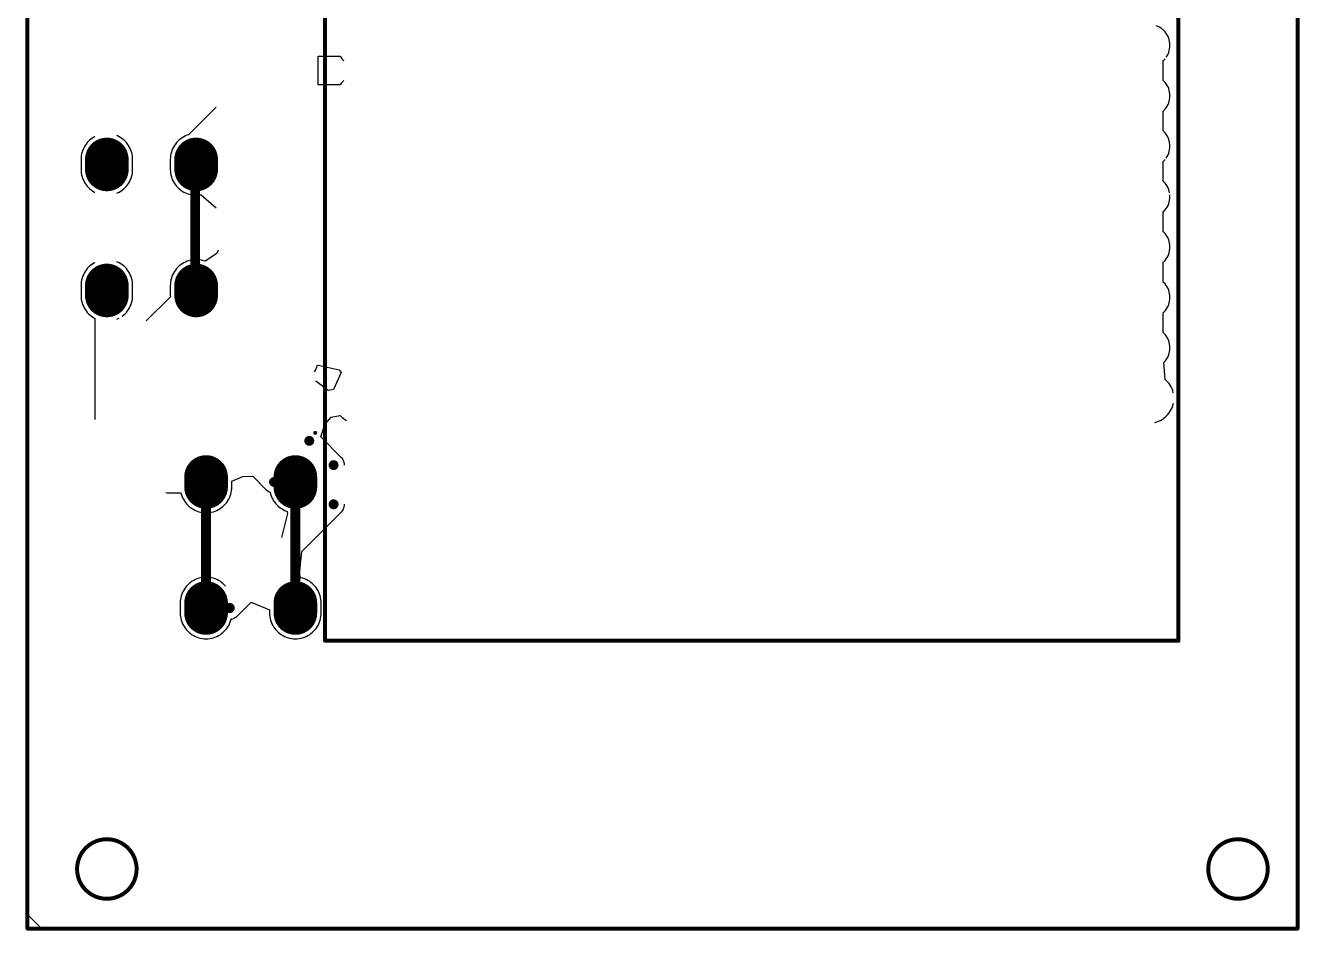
# Model space of a CAD drawing. Header units: millimetres. Extents: x 40 to 234, y 50 to 163.
# Drawn here: x 170 to 234.2, y 91.9 to 137.5 of the extents above; entities that cross this region are included whole.
import ezdxf

# ---------------------------------------------------------------- set-up
doc = ezdxf.new("R2010")
doc.units = ezdxf.units.MM
for name, color, linetype in [('BottomLayer', 5, 'Continuous'), ('BottomOverlay', 54, 'Continuous'), ('BottomSolder', 6, 'Continuous'), ('MultiLayer', 9, 'Continuous'), ('TopLayer', 1, 'Continuous'), ('TopOverlay', 2, 'Continuous'), ('TopSolder', 216, 'Continuous')]:
    doc.layers.add(name, color=color, linetype=linetype)

msp = doc.modelspace()

# ---------------------------------------------------------------- linework, layer by layer
at = {"layer": 'BottomLayer'}
for p, q in [((170.148, 92.679), (170.148, 162.972)), ((234.148, 162.972), (234.148, 91.972)), ((227.112, 137.425), (227.028, 137.46)), ((227.194, 137.382), (227.112, 137.425)), ((227.271, 137.333), (227.194, 137.382)), ((227.344, 137.277), (227.271, 137.333)), ((227.411, 137.215), (227.344, 137.277)), ((227.473, 137.148), (227.411, 137.215)), ((227.529, 137.075), (227.473, 137.148)), ((227.578, 136.998), (227.529, 137.075)), ((227.621, 136.916), (227.578, 136.998)), ((227.656, 136.832), (227.621, 136.916)), ((227.683, 136.744), (227.656, 136.832)), ((227.621, 136.028), (227.656, 136.113)), ((227.656, 136.113), (227.683, 136.2)), ((227.703, 136.655), (227.683, 136.744)), ((227.683, 136.2), (227.703, 136.29)), ((227.715, 136.564), (227.703, 136.655)), ((227.703, 136.29), (227.715, 136.381)), ((227.719, 136.472), (227.715, 136.564)), ((227.715, 136.381), (227.719, 136.472)), ((184.798, 134.822), (184.798, 135.921)), ((184.798, 135.921), (185.904, 135.921)), ((185.904, 135.921), (185.937, 135.869)), ((185.937, 135.869), (185.993, 135.797)), ((185.993, 135.797), (186.055, 135.729)), ((186.055, 135.729), (186.084, 135.702)), ((227.382, 135.702), (227.411, 135.729)), ((227.382, 134.702), (227.382, 135.702)), ((227.411, 135.729), (227.473, 135.797)), ((227.529, 135.869), (227.578, 135.947)), ((227.578, 135.947), (227.621, 136.028)), ((184.798, 134.483), (184.798, 134.822)), ((184.798, 134.822), (184.798, 134.822)), ((184.798, 134.822), (184.798, 134.822)), ((184.798, 134.822), (184.798, 134.822)), ((184.798, 134.822), (184.798, 134.822)), ((184.798, 134.822), (184.798, 134.822)), ((185.904, 134.483), (184.798, 134.483)), ((185.937, 134.535), (185.904, 134.483)), ((185.993, 134.608), (185.937, 134.535)), ((186.055, 134.675), (185.993, 134.608)), ((186.084, 134.702), (186.055, 134.675)), ((227.411, 134.675), (227.382, 134.702)), ((227.473, 134.608), (227.411, 134.675)), ((227.529, 134.535), (227.473, 134.608)), ((227.578, 134.458), (227.529, 134.535)), ((227.621, 134.376), (227.578, 134.458)), ((227.656, 134.292), (227.621, 134.376)), ((227.683, 134.204), (227.656, 134.292)), ((227.703, 134.115), (227.683, 134.204)), ((227.621, 133.488), (227.656, 133.573)), ((227.656, 133.573), (227.683, 133.66)), ((227.683, 133.66), (227.703, 133.75)), ((227.715, 134.024), (227.703, 134.115)), ((227.703, 133.75), (227.715, 133.841)), ((227.719, 133.932), (227.715, 134.024)), ((227.715, 133.841), (227.719, 133.932)), ((179.659, 133.362), (178.26, 131.963)), ((227.382, 133.162), (227.411, 133.189)), ((227.382, 132.162), (227.382, 133.162)), ((227.411, 133.189), (227.473, 133.257)), ((227.473, 133.257), (227.529, 133.329)), ((227.529, 133.329), (227.578, 133.407)), ((227.578, 133.407), (227.621, 133.488)), ((173.228, 131.642), (173.165, 131.574)), ((173.296, 131.705), (173.228, 131.642)), ((173.369, 131.764), (173.296, 131.705)), ((173.445, 131.817), (173.369, 131.764)), ((173.525, 131.864), (173.445, 131.817)), ((173.547, 131.875), (173.525, 131.864)), ((174.689, 131.906), (174.649, 131.922)), ((174.772, 131.864), (174.689, 131.906)), ((174.852, 131.817), (174.772, 131.864)), ((174.928, 131.764), (174.852, 131.817)), ((175, 131.705), (174.928, 131.764)), ((175.068, 131.642), (175, 131.705)), ((175.131, 131.574), (175.068, 131.642)), ((177.728, 131.642), (177.665, 131.574)), ((177.796, 131.705), (177.728, 131.642)), ((177.869, 131.764), (177.796, 131.705)), ((177.945, 131.817), (177.869, 131.764)), ((178.025, 131.864), (177.945, 131.817)), ((178.108, 131.906), (178.025, 131.864)), ((178.194, 131.941), (178.108, 131.906)), ((178.26, 131.963), (178.194, 131.941)), ((227.411, 132.135), (227.382, 132.162)), ((227.473, 132.068), (227.411, 132.135)), ((227.529, 131.995), (227.473, 132.068)), ((227.578, 131.918), (227.529, 131.995)), ((227.621, 131.836), (227.578, 131.918)), ((227.656, 131.752), (227.621, 131.836)), ((227.683, 131.664), (227.656, 131.752)), ((227.703, 131.575), (227.683, 131.664)), ((172.877, 130.999), (172.861, 130.907)), ((172.9, 131.089), (172.877, 130.999)), ((172.929, 131.177), (172.9, 131.089)), ((172.965, 131.263), (172.929, 131.177)), ((173.007, 131.346), (172.965, 131.263)), ((173.054, 131.426), (173.007, 131.346)), ((173.107, 131.502), (173.054, 131.426)), ((173.165, 131.574), (173.107, 131.502)), ((175.19, 131.502), (175.131, 131.574)), ((175.243, 131.426), (175.19, 131.502)), ((175.29, 131.346), (175.243, 131.426)), ((175.331, 131.263), (175.29, 131.346)), ((175.367, 131.177), (175.331, 131.263)), ((175.396, 131.089), (175.367, 131.177)), ((175.419, 130.999), (175.396, 131.089)), ((175.436, 130.907), (175.419, 130.999)), ((177.377, 130.999), (177.361, 130.907)), ((177.4, 131.089), (177.377, 130.999)), ((177.429, 131.177), (177.4, 131.089)), ((177.465, 131.263), (177.429, 131.177)), ((177.507, 131.346), (177.465, 131.263)), ((177.554, 131.426), (177.507, 131.346)), ((177.607, 131.502), (177.554, 131.426)), ((177.665, 131.574), (177.607, 131.502)), ((227.621, 130.948), (227.656, 131.033)), ((227.656, 131.033), (227.683, 131.12)), ((227.683, 131.12), (227.703, 131.21)), ((227.715, 131.484), (227.703, 131.575)), ((227.703, 131.21), (227.715, 131.301)), ((227.719, 131.392), (227.715, 131.484)), ((227.715, 131.301), (227.719, 131.392)), ((172.851, 130.815), (172.847, 130.722)), ((172.847, 130.722), (172.847, 130.222)), ((172.861, 130.907), (172.851, 130.815)), ((175.446, 130.815), (175.436, 130.907)), ((175.449, 130.722), (175.446, 130.815)), ((175.449, 130.222), (175.449, 130.722)), ((177.351, 130.815), (177.347, 130.722)), ((177.347, 130.722), (177.347, 130.222)), ((177.361, 130.907), (177.351, 130.815)), ((227.382, 130.622), (227.411, 130.649)), ((227.382, 129.622), (227.382, 130.622)), ((227.411, 130.649), (227.473, 130.717)), ((227.529, 130.789), (227.578, 130.867)), ((227.578, 130.867), (227.621, 130.948)), ((172.847, 130.222), (172.851, 130.129)), ((172.851, 130.129), (172.861, 130.037)), ((172.861, 130.037), (172.877, 129.946)), ((172.877, 129.946), (172.9, 129.856)), ((172.9, 129.856), (172.929, 129.768)), ((172.929, 129.768), (172.965, 129.682)), ((175.331, 129.682), (175.367, 129.768)), ((175.367, 129.768), (175.396, 129.856)), ((175.396, 129.856), (175.419, 129.946)), ((175.419, 129.946), (175.436, 130.037)), ((175.436, 130.037), (175.446, 130.129)), ((175.446, 130.129), (175.449, 130.222)), ((177.347, 130.222), (177.351, 130.129)), ((177.351, 130.129), (177.361, 130.037)), ((177.361, 130.037), (177.377, 129.946)), ((177.377, 129.946), (177.4, 129.856)), ((177.4, 129.856), (177.429, 129.768)), ((177.429, 129.768), (177.465, 129.682)), ((172.965, 129.682), (173.007, 129.599)), ((173.007, 129.599), (173.054, 129.519)), ((173.054, 129.519), (173.107, 129.443)), ((173.107, 129.443), (173.165, 129.37)), ((173.165, 129.37), (173.228, 129.302)), ((173.228, 129.302), (173.296, 129.239)), ((173.296, 129.239), (173.369, 129.181)), ((173.369, 129.181), (173.445, 129.128)), ((173.445, 129.128), (173.525, 129.081)), ((173.525, 129.081), (173.547, 129.069)), ((174.689, 129.039), (174.772, 129.081)), ((174.772, 129.081), (174.852, 129.128)), ((174.852, 129.128), (174.928, 129.181)), ((174.928, 129.181), (175, 129.239)), ((175, 129.239), (175.068, 129.302)), ((175.068, 129.302), (175.131, 129.37)), ((175.131, 129.37), (175.19, 129.443)), ((175.19, 129.443), (175.243, 129.519)), ((175.243, 129.519), (175.29, 129.599)), ((175.29, 129.599), (175.331, 129.682)), ((177.465, 129.682), (177.507, 129.599)), ((177.507, 129.599), (177.554, 129.519)), ((177.554, 129.519), (177.607, 129.443)), ((177.607, 129.443), (177.665, 129.37)), ((177.665, 129.37), (177.728, 129.302)), ((177.728, 129.302), (177.796, 129.239)), ((177.796, 129.239), (177.869, 129.181)), ((177.869, 129.181), (177.945, 129.128)), ((177.945, 129.128), (178.025, 129.081)), ((178.025, 129.081), (178.108, 129.039)), ((227.411, 129.595), (227.382, 129.622)), ((227.473, 129.528), (227.411, 129.595)), ((227.529, 129.455), (227.473, 129.528)), ((227.578, 129.378), (227.529, 129.455)), ((227.621, 129.296), (227.578, 129.378)), ((227.656, 129.212), (227.621, 129.296)), ((227.683, 129.124), (227.656, 129.212)), ((227.703, 129.035), (227.683, 129.124)), ((174.649, 129.023), (174.689, 129.039)), ((178.108, 129.039), (178.194, 129.003)), ((178.194, 129.003), (178.282, 128.974)), ((178.282, 128.974), (178.372, 128.951)), ((178.372, 128.951), (178.463, 128.935)), ((178.463, 128.935), (178.555, 128.925)), ((178.555, 128.925), (178.648, 128.921)), ((178.648, 128.921), (178.741, 128.925)), ((178.741, 128.925), (178.833, 128.935)), ((178.833, 128.935), (178.906, 128.948)), ((178.906, 128.948), (179.659, 128.29)), ((227.578, 128.327), (227.621, 128.408)), ((227.621, 128.408), (227.656, 128.493)), ((227.656, 128.493), (227.683, 128.58)), ((227.683, 128.58), (227.703, 128.67)), ((227.703, 128.67), (227.715, 128.761)), ((227.719, 128.852), (227.715, 128.944)), ((227.715, 128.761), (227.719, 128.852)), ((227.382, 128.082), (227.411, 128.109)), ((227.382, 127.082), (227.382, 128.082)), ((227.411, 128.109), (227.473, 128.177)), ((227.473, 128.177), (227.529, 128.249)), ((227.529, 128.249), (227.578, 128.327)), ((227.411, 127.055), (227.382, 127.082)), ((227.473, 126.988), (227.411, 127.055)), ((227.529, 126.915), (227.473, 126.988)), ((227.578, 126.838), (227.529, 126.915)), ((227.621, 126.756), (227.578, 126.838)), ((227.656, 126.672), (227.621, 126.756)), ((227.683, 126.584), (227.656, 126.672)), ((227.703, 126.495), (227.683, 126.584)), ((227.715, 126.404), (227.703, 126.495)), ((179.693, 125.984), (179.103, 125.591)), ((179.721, 126.072), (179.693, 125.984)), ((179.756, 126.156), (179.721, 126.072)), ((227.578, 125.787), (227.621, 125.868)), ((227.621, 125.868), (227.656, 125.953)), ((227.656, 125.953), (227.683, 126.04)), ((227.683, 126.04), (227.703, 126.13)), ((227.703, 126.13), (227.715, 126.221)), ((227.719, 126.312), (227.715, 126.404)), ((227.715, 126.221), (227.719, 126.312)), ((173.165, 125.224), (173.107, 125.152)), ((173.228, 125.292), (173.165, 125.224)), ((173.296, 125.355), (173.228, 125.292)), ((173.369, 125.414), (173.296, 125.355)), ((173.445, 125.467), (173.369, 125.414)), ((173.525, 125.514), (173.445, 125.467)), ((173.547, 125.525), (173.525, 125.514)), ((174.689, 125.556), (174.649, 125.572)), ((174.772, 125.514), (174.689, 125.556)), ((174.852, 125.467), (174.772, 125.514)), ((174.928, 125.414), (174.852, 125.467)), ((175, 125.355), (174.928, 125.414)), ((175.068, 125.292), (175, 125.355)), ((175.131, 125.224), (175.068, 125.292)), ((175.19, 125.152), (175.131, 125.224)), ((177.665, 125.224), (177.607, 125.152)), ((177.728, 125.292), (177.665, 125.224)), ((177.796, 125.355), (177.728, 125.292)), ((177.869, 125.414), (177.796, 125.355)), ((177.945, 125.467), (177.869, 125.414)), ((178.025, 125.514), (177.945, 125.467)), ((178.108, 125.556), (178.025, 125.514)), ((178.194, 125.591), (178.108, 125.556)), ((178.282, 125.62), (178.194, 125.591)), ((178.372, 125.643), (178.282, 125.62)), ((178.463, 125.66), (178.372, 125.643)), ((178.555, 125.67), (178.463, 125.66)), ((178.648, 125.673), (178.555, 125.67)), ((178.741, 125.67), (178.648, 125.673)), ((178.833, 125.66), (178.741, 125.67)), ((178.925, 125.643), (178.833, 125.66)), ((179.015, 125.62), (178.925, 125.643)), ((179.103, 125.591), (179.015, 125.62)), ((179.103, 125.591), (179.103, 125.591)), ((179.103, 125.591), (179.103, 125.591)), ((227.382, 125.542), (227.411, 125.569)), ((227.382, 124.542), (227.382, 125.542)), ((227.411, 125.569), (227.473, 125.637)), ((227.473, 125.637), (227.529, 125.709)), ((227.529, 125.709), (227.578, 125.787)), ((172.861, 124.557), (172.851, 124.465)), ((172.877, 124.649), (172.861, 124.557)), ((172.9, 124.739), (172.877, 124.649)), ((172.929, 124.827), (172.9, 124.739)), ((172.965, 124.913), (172.929, 124.827)), ((173.007, 124.996), (172.965, 124.913)), ((173.054, 125.076), (173.007, 124.996)), ((173.107, 125.152), (173.054, 125.076)), ((175.243, 125.076), (175.19, 125.152)), ((175.29, 124.996), (175.243, 125.076)), ((175.331, 124.913), (175.29, 124.996)), ((175.367, 124.827), (175.331, 124.913)), ((175.396, 124.739), (175.367, 124.827)), ((175.419, 124.649), (175.396, 124.739)), ((175.436, 124.557), (175.419, 124.649)), ((175.446, 124.465), (175.436, 124.557)), ((177.361, 124.557), (177.351, 124.465)), ((177.377, 124.649), (177.361, 124.557)), ((177.4, 124.739), (177.377, 124.649)), ((177.429, 124.827), (177.4, 124.739)), ((177.465, 124.913), (177.429, 124.827)), ((177.507, 124.996), (177.465, 124.913)), ((177.554, 125.076), (177.507, 124.996)), ((177.607, 125.152), (177.554, 125.076)), ((172.851, 124.465), (172.847, 124.372)), ((172.847, 124.372), (172.847, 123.872)), ((175.449, 124.372), (175.446, 124.465)), ((175.449, 123.872), (175.449, 124.372)), ((177.351, 124.465), (177.347, 124.372)), ((177.347, 124.372), (177.347, 123.872)), ((227.411, 124.515), (227.382, 124.542)), ((227.473, 124.448), (227.411, 124.515)), ((227.529, 124.375), (227.473, 124.448)), ((227.578, 124.298), (227.529, 124.375)), ((227.621, 124.216), (227.578, 124.298)), ((227.656, 124.132), (227.621, 124.216)), ((227.683, 124.044), (227.656, 124.132)), ((227.703, 123.955), (227.683, 124.044)), ((227.715, 123.864), (227.703, 123.955)), ((172.847, 123.872), (172.851, 123.779)), ((172.851, 123.779), (172.861, 123.687)), ((172.861, 123.687), (172.877, 123.596)), ((172.877, 123.596), (172.9, 123.506)), ((172.9, 123.506), (172.929, 123.418)), ((172.929, 123.418), (172.965, 123.332)), ((172.965, 123.332), (173.007, 123.249)), ((175.29, 123.249), (175.331, 123.332)), ((175.331, 123.332), (175.367, 123.418)), ((175.367, 123.418), (175.396, 123.506)), ((175.396, 123.506), (175.419, 123.596)), ((175.419, 123.596), (175.436, 123.687)), ((175.436, 123.687), (175.446, 123.779)), ((175.446, 123.779), (175.449, 123.872)), ((177.35, 123.803), (176.134, 122.587)), ((177.347, 123.872), (177.35, 123.803)), ((227.578, 123.247), (227.621, 123.328)), ((227.621, 123.328), (227.656, 123.413)), ((227.656, 123.413), (227.683, 123.5)), ((227.683, 123.5), (227.703, 123.59)), ((227.703, 123.59), (227.715, 123.681)), ((227.719, 123.772), (227.715, 123.864)), ((227.715, 123.681), (227.719, 123.772)), ((173.007, 123.249), (173.054, 123.169)), ((173.054, 123.169), (173.107, 123.093)), ((173.107, 123.093), (173.165, 123.02)), ((173.165, 123.02), (173.228, 122.952)), ((173.228, 122.952), (173.296, 122.889)), ((173.296, 122.889), (173.369, 122.831)), ((173.369, 122.831), (173.445, 122.778)), ((173.445, 122.778), (173.525, 122.731)), ((173.525, 122.731), (173.547, 122.719)), ((173.547, 122.719), (173.547, 117.622)), ((174.649, 122.673), (174.689, 122.689)), ((174.689, 122.689), (174.772, 122.731)), ((174.928, 122.831), (175, 122.889)), ((175, 122.889), (175.068, 122.952)), ((175.068, 122.952), (175.131, 123.02)), ((175.131, 123.02), (175.19, 123.093)), ((175.19, 123.093), (175.243, 123.169)), ((175.243, 123.169), (175.29, 123.249)), ((227.382, 123.002), (227.411, 123.029)), ((227.382, 122.002), (227.382, 123.002)), ((227.411, 123.029), (227.473, 123.097)), ((227.473, 123.097), (227.529, 123.169)), ((227.529, 123.169), (227.578, 123.247)), ((227.411, 121.975), (227.382, 122.002)), ((227.473, 121.908), (227.411, 121.975)), ((227.529, 121.835), (227.473, 121.908)), ((227.578, 121.758), (227.529, 121.835)), ((227.621, 121.676), (227.578, 121.758)), ((227.656, 121.592), (227.621, 121.676)), ((227.683, 121.504), (227.656, 121.592)), ((227.703, 121.415), (227.683, 121.504)), ((227.715, 121.324), (227.703, 121.415)), ((227.529, 120.629), (227.578, 120.707)), ((227.578, 120.707), (227.621, 120.788)), ((227.621, 120.788), (227.656, 120.873)), ((227.656, 120.873), (227.683, 120.96)), ((227.683, 120.96), (227.703, 121.05)), ((227.703, 121.05), (227.715, 121.141)), ((227.719, 121.232), (227.715, 121.324)), ((227.715, 121.141), (227.719, 121.232)), ((184.609, 120.029), (184.658, 120.107)), ((184.658, 120.107), (184.701, 120.188)), ((184.701, 120.188), (184.736, 120.273)), ((184.736, 120.273), (184.761, 120.351)), ((184.761, 120.351), (184.789, 120.354)), ((184.789, 120.354), (185.851, 120.119)), ((185.851, 120.119), (185.963, 119.997)), ((227.411, 120.489), (227.473, 120.557)), ((227.481, 119.644), (227.411, 120.489)), ((227.411, 120.489), (227.411, 120.489)), ((227.473, 120.557), (227.529, 120.629)), ((185.306, 119.084), (184.683, 119.554)), ((185.963, 119.997), (185.566, 119.136)), ((227.553, 119.577), (227.481, 119.644)), ((227.619, 119.505), (227.553, 119.577)), ((227.68, 119.428), (227.619, 119.505)), ((227.735, 119.346), (227.68, 119.428)), ((185.566, 119.136), (185.306, 119.084)), ((227.783, 119.26), (227.735, 119.346)), ((227.824, 119.171), (227.783, 119.26)), ((227.858, 119.079), (227.824, 119.171)), ((227.885, 118.984), (227.858, 119.079)), ((227.893, 118.942), (227.885, 118.984)), ((227.783, 118.124), (227.824, 118.214)), ((227.824, 118.214), (227.858, 118.306)), ((227.858, 118.306), (227.885, 118.4)), ((227.885, 118.4), (227.893, 118.442)), ((185.125, 117.37), (185.459, 117.744)), ((185.459, 117.744), (185.893, 117.83)), ((185.893, 117.83), (185.914, 117.808)), ((185.914, 117.808), (185.986, 117.741)), ((185.986, 117.741), (186.063, 117.68)), ((186.063, 117.68), (186.145, 117.626)), ((186.145, 117.626), (186.23, 117.578)), ((226.96, 117.476), (227.055, 117.503)), ((227.055, 117.503), (227.147, 117.537)), ((227.147, 117.537), (227.236, 117.578)), ((227.236, 117.578), (227.322, 117.626)), ((227.322, 117.626), (227.404, 117.68)), ((227.404, 117.68), (227.481, 117.741)), ((227.481, 117.741), (227.553, 117.808)), ((227.553, 117.808), (227.619, 117.88)), ((227.619, 117.88), (227.68, 117.957)), ((227.68, 117.957), (227.735, 118.039)), ((227.735, 118.039), (227.783, 118.124)), ((184.934, 116.74), (185.125, 117.37)), ((185.963, 115.712), (184.934, 116.74)), ((186.004, 115.666), (185.963, 115.712)), ((186.04, 115.615), (186.004, 115.666)), ((186.07, 115.561), (186.04, 115.615)), ((186.093, 115.504), (186.07, 115.561)), ((186.11, 115.445), (186.093, 115.504)), ((186.121, 115.384), (186.11, 115.445)), ((186.124, 115.322), (186.121, 115.384)), ((180.449, 114.511), (181.008, 114.742)), ((180.449, 114.222), (180.449, 114.511)), ((181.008, 114.742), (181.506, 114.76)), ((181.506, 114.76), (182.184, 114.083)), ((177.126, 113.935), (177.187, 113.925)), ((177.187, 113.925), (177.248, 113.921)), ((177.248, 113.921), (177.883, 113.921)), ((177.883, 113.921), (177.9, 113.856)), ((177.9, 113.856), (177.929, 113.768)), ((177.929, 113.768), (177.965, 113.682)), ((177.965, 113.682), (178.007, 113.599)), ((180.29, 113.599), (180.331, 113.682)), ((180.331, 113.682), (180.367, 113.768)), ((180.367, 113.768), (180.396, 113.856)), ((180.396, 113.856), (180.419, 113.946)), ((180.419, 113.946), (180.436, 114.037)), ((180.436, 114.037), (180.446, 114.129)), ((180.446, 114.129), (180.449, 114.222)), ((182.184, 114.083), (182.23, 114.042)), ((182.23, 114.042), (182.28, 114.006)), ((182.28, 114.006), (182.334, 113.976)), ((182.334, 113.976), (182.375, 113.959)), ((182.375, 113.959), (182.377, 113.946)), ((182.377, 113.946), (182.4, 113.856)), ((182.4, 113.856), (182.429, 113.768)), ((182.429, 113.768), (182.465, 113.682)), ((182.465, 113.682), (182.507, 113.599)), ((178.007, 113.599), (178.054, 113.519)), ((178.054, 113.519), (178.107, 113.443)), ((178.107, 113.443), (178.165, 113.37)), ((178.165, 113.37), (178.228, 113.302)), ((178.228, 113.302), (178.296, 113.239)), ((178.296, 113.239), (178.369, 113.181)), ((178.369, 113.181), (178.445, 113.128)), ((178.445, 113.128), (178.525, 113.081)), ((178.525, 113.081), (178.608, 113.039)), ((178.608, 113.039), (178.694, 113.003)), ((178.694, 113.003), (178.782, 112.974)), ((179.515, 112.974), (179.603, 113.003)), ((179.603, 113.003), (179.689, 113.039)), ((179.689, 113.039), (179.772, 113.081)), ((179.772, 113.081), (179.852, 113.128)), ((179.852, 113.128), (179.928, 113.181)), ((179.928, 113.181), (180, 113.239)), ((180, 113.239), (180.068, 113.302)), ((180.068, 113.302), (180.131, 113.37)), ((180.131, 113.37), (180.19, 113.443)), ((180.19, 113.443), (180.243, 113.519)), ((180.243, 113.519), (180.29, 113.599)), ((182.507, 113.599), (182.554, 113.519)), ((182.554, 113.519), (182.607, 113.443)), ((182.607, 113.443), (182.665, 113.37)), ((182.665, 113.37), (182.728, 113.302)), ((182.728, 113.302), (182.796, 113.239)), ((182.796, 113.239), (182.869, 113.181)), ((182.869, 113.181), (182.945, 113.128)), ((182.945, 113.128), (183.025, 113.081)), ((183.025, 113.081), (183.108, 113.039)), ((183.108, 113.039), (183.194, 113.003)), ((183.194, 113.003), (183.234, 112.99)), ((185.963, 112.958), (186.004, 113.004)), ((186.004, 113.004), (186.04, 113.054)), ((186.04, 113.054), (186.07, 113.108)), ((186.07, 113.108), (186.093, 113.165)), ((186.093, 113.165), (186.11, 113.225)), ((186.11, 113.225), (186.121, 113.286)), ((186.121, 113.286), (186.124, 113.347)), ((186.121, 113.286), (186.121, 113.286)), ((186.121, 113.286), (186.121, 113.286)), ((186.121, 113.286), (186.121, 113.286)), ((178.782, 112.974), (178.872, 112.951)), ((178.872, 112.951), (178.963, 112.935)), ((178.963, 112.935), (179.055, 112.925)), ((179.055, 112.925), (179.148, 112.921)), ((179.148, 112.921), (179.241, 112.925)), ((179.241, 112.925), (179.333, 112.935)), ((179.333, 112.935), (179.425, 112.951)), ((179.425, 112.951), (179.515, 112.974)), ((183.259, 112.884), (182.951, 111.676)), ((183.234, 112.99), (183.259, 112.884)), ((183.974, 110.969), (185.963, 112.958)), ((183.851, 109.821), (183.974, 110.969)), ((183.905, 109.647), (183.851, 109.821)), ((178.107, 109.152), (178.054, 109.076)), ((178.165, 109.224), (178.107, 109.152)), ((178.228, 109.292), (178.165, 109.224)), ((178.296, 109.355), (178.228, 109.292)), ((178.369, 109.414), (178.296, 109.355)), ((178.445, 109.467), (178.369, 109.414)), ((178.525, 109.514), (178.445, 109.467)), ((178.608, 109.556), (178.525, 109.514)), ((178.694, 109.591), (178.608, 109.556)), ((178.782, 109.62), (178.694, 109.591)), ((178.872, 109.643), (178.782, 109.62)), ((178.963, 109.66), (178.872, 109.643)), ((179.055, 109.67), (178.963, 109.66)), ((179.148, 109.673), (179.055, 109.67)), ((179.241, 109.67), (179.148, 109.673)), ((179.333, 109.66), (179.241, 109.67)), ((179.425, 109.643), (179.333, 109.66)), ((179.515, 109.62), (179.425, 109.643)), ((179.603, 109.591), (179.515, 109.62)), ((179.689, 109.556), (179.603, 109.591)), ((179.772, 109.514), (179.689, 109.556)), ((179.852, 109.467), (179.772, 109.514)), ((179.928, 109.414), (179.852, 109.467)), ((180, 109.355), (179.928, 109.414)), ((180.068, 109.292), (180, 109.355)), ((180.131, 109.224), (180.068, 109.292)), ((180.068, 109.292), (180.068, 109.292)), ((180.068, 109.292), (180.068, 109.292)), ((183.925, 109.643), (183.905, 109.647)), ((184.015, 109.62), (183.925, 109.643)), ((184.103, 109.591), (184.015, 109.62)), ((184.189, 109.556), (184.103, 109.591)), ((184.272, 109.514), (184.189, 109.556)), ((184.352, 109.467), (184.272, 109.514)), ((184.428, 109.414), (184.352, 109.467)), ((184.5, 109.355), (184.428, 109.414)), ((184.568, 109.292), (184.5, 109.355)), ((184.631, 109.224), (184.568, 109.292)), ((184.69, 109.152), (184.631, 109.224)), ((184.743, 109.076), (184.69, 109.152)), ((177.861, 108.557), (177.851, 108.465)), ((177.877, 108.649), (177.861, 108.557)), ((177.9, 108.739), (177.877, 108.649)), ((177.929, 108.827), (177.9, 108.739)), ((177.965, 108.913), (177.929, 108.827)), ((178.007, 108.996), (177.965, 108.913)), ((178.054, 109.076), (178.007, 108.996)), ((184.79, 108.996), (184.743, 109.076)), ((184.832, 108.913), (184.79, 108.996)), ((184.867, 108.827), (184.832, 108.913)), ((184.896, 108.739), (184.867, 108.827)), ((184.919, 108.649), (184.896, 108.739)), ((184.936, 108.557), (184.919, 108.649)), ((184.946, 108.465), (184.936, 108.557)), ((177.851, 108.465), (177.847, 108.372)), ((177.847, 108.372), (177.847, 107.872)), ((177.847, 107.872), (177.851, 107.779)), ((180.738, 107.733), (181.411, 108.406)), ((181.411, 108.406), (181.459, 108.404)), ((181.459, 108.404), (182.347, 108.036)), ((182.347, 108.036), (182.347, 107.872)), ((182.347, 107.872), (182.351, 107.779)), ((184.949, 108.372), (184.946, 108.465)), ((184.946, 107.779), (184.949, 107.872)), ((184.949, 107.872), (184.949, 108.372)), ((177.851, 107.779), (177.861, 107.687)), ((177.861, 107.687), (177.877, 107.596)), ((177.877, 107.596), (177.9, 107.506)), ((177.9, 107.506), (177.929, 107.418)), ((177.929, 107.418), (177.965, 107.332)), ((177.965, 107.332), (178.007, 107.249)), ((178.007, 107.249), (178.054, 107.169)), ((180.243, 107.169), (180.29, 107.249)), ((180.29, 107.249), (180.331, 107.332)), ((180.331, 107.332), (180.367, 107.418)), ((180.367, 107.418), (180.396, 107.506)), ((180.396, 107.506), (180.414, 107.576)), ((180.414, 107.576), (180.471, 107.585)), ((180.471, 107.585), (180.53, 107.602)), ((180.53, 107.602), (180.587, 107.626)), ((180.587, 107.626), (180.641, 107.656)), ((180.641, 107.656), (180.692, 107.692)), ((180.692, 107.692), (180.738, 107.733)), ((182.351, 107.779), (182.361, 107.687)), ((182.361, 107.687), (182.377, 107.596)), ((182.377, 107.596), (182.4, 107.506)), ((182.4, 107.506), (182.429, 107.418)), ((182.429, 107.418), (182.465, 107.332)), ((182.465, 107.332), (182.507, 107.249)), ((182.507, 107.249), (182.554, 107.169)), ((184.743, 107.169), (184.79, 107.249)), ((184.79, 107.249), (184.832, 107.332)), ((184.832, 107.332), (184.867, 107.418)), ((184.867, 107.418), (184.896, 107.506)), ((184.896, 107.506), (184.919, 107.596)), ((184.919, 107.596), (184.936, 107.687)), ((184.936, 107.687), (184.946, 107.779)), ((178.054, 107.169), (178.107, 107.093)), ((178.107, 107.093), (178.165, 107.02)), ((178.165, 107.02), (178.228, 106.952)), ((178.228, 106.952), (178.296, 106.889)), ((178.296, 106.889), (178.369, 106.831)), ((178.369, 106.831), (178.445, 106.778)), ((178.445, 106.778), (178.525, 106.731)), ((178.525, 106.731), (178.608, 106.689)), ((178.608, 106.689), (178.694, 106.653)), ((178.694, 106.653), (178.782, 106.624)), ((178.782, 106.624), (178.872, 106.601)), ((178.872, 106.601), (178.963, 106.585)), ((178.963, 106.585), (179.055, 106.575)), ((179.055, 106.575), (179.148, 106.571)), ((179.148, 106.571), (179.241, 106.575)), ((179.241, 106.575), (179.333, 106.585)), ((179.333, 106.585), (179.425, 106.601)), ((179.425, 106.601), (179.515, 106.624)), ((179.515, 106.624), (179.603, 106.653)), ((179.603, 106.653), (179.689, 106.689)), ((179.689, 106.689), (179.772, 106.731)), ((179.772, 106.731), (179.852, 106.778)), ((179.852, 106.778), (179.928, 106.831)), ((179.928, 106.831), (180, 106.889)), ((180, 106.889), (180.068, 106.952)), ((180.068, 106.952), (180.131, 107.02)), ((180.131, 107.02), (180.19, 107.093)), ((180.19, 107.093), (180.243, 107.169)), ((182.554, 107.169), (182.607, 107.093)), ((182.607, 107.093), (182.665, 107.02)), ((182.665, 107.02), (182.728, 106.952)), ((182.728, 106.952), (182.796, 106.889)), ((182.796, 106.889), (182.869, 106.831)), ((182.869, 106.831), (182.945, 106.778)), ((182.945, 106.778), (183.025, 106.731)), ((183.025, 106.731), (183.108, 106.689)), ((183.108, 106.689), (183.194, 106.653)), ((183.194, 106.653), (183.282, 106.624)), ((183.282, 106.624), (183.372, 106.601)), ((183.372, 106.601), (183.463, 106.585)), ((183.463, 106.585), (183.555, 106.575)), ((183.555, 106.575), (183.648, 106.571)), ((183.648, 106.571), (183.741, 106.575)), ((183.741, 106.575), (183.833, 106.585)), ((183.833, 106.585), (183.925, 106.601)), ((183.925, 106.601), (184.015, 106.624)), ((184.015, 106.624), (184.103, 106.653)), ((184.103, 106.653), (184.189, 106.689)), ((184.189, 106.689), (184.272, 106.731)), ((184.272, 106.731), (184.352, 106.778)), ((184.352, 106.778), (184.428, 106.831)), ((184.428, 106.831), (184.5, 106.889)), ((184.5, 106.889), (184.568, 106.952)), ((184.568, 106.952), (184.631, 107.02)), ((184.631, 107.02), (184.69, 107.093)), ((184.69, 107.093), (184.743, 107.169)), ((173.571, 96.365), (173.311, 96.226)), ((173.854, 96.451), (173.571, 96.365)), ((174.148, 96.48), (173.854, 96.451)), ((174.442, 96.451), (174.148, 96.48)), ((174.725, 96.365), (174.442, 96.451)), ((174.986, 96.226), (174.725, 96.365)), ((230.571, 96.365), (230.311, 96.226)), ((230.854, 96.451), (230.571, 96.365)), ((231.148, 96.48), (230.854, 96.451)), ((231.442, 96.451), (231.148, 96.48)), ((231.725, 96.365), (231.442, 96.451)), ((231.986, 96.226), (231.725, 96.365)), ((172.895, 95.81), (172.756, 95.549)), ((173.082, 96.038), (172.895, 95.81)), ((173.311, 96.226), (173.082, 96.038)), ((175.214, 96.038), (174.986, 96.226)), ((175.401, 95.81), (175.214, 96.038)), ((175.541, 95.549), (175.401, 95.81)), ((229.895, 95.81), (229.756, 95.549)), ((230.082, 96.038), (229.895, 95.81)), ((230.311, 96.226), (230.082, 96.038)), ((232.214, 96.038), (231.986, 96.226)), ((232.401, 95.81), (232.214, 96.038)), ((232.541, 95.549), (232.401, 95.81)), ((172.67, 95.266), (172.641, 94.972)), ((172.756, 95.549), (172.67, 95.266)), ((175.627, 95.266), (175.541, 95.549)), ((175.655, 94.972), (175.627, 95.266)), ((229.67, 95.266), (229.641, 94.972)), ((229.756, 95.549), (229.67, 95.266)), ((232.627, 95.266), (232.541, 95.549)), ((232.655, 94.972), (232.627, 95.266)), ((172.641, 94.972), (172.67, 94.678)), ((172.67, 94.678), (172.756, 94.395)), ((172.756, 94.395), (172.895, 94.135)), ((175.401, 94.135), (175.541, 94.395)), ((175.541, 94.395), (175.627, 94.678)), ((175.627, 94.678), (175.655, 94.972)), ((229.641, 94.972), (229.67, 94.678)), ((229.67, 94.678), (229.756, 94.395)), ((229.756, 94.395), (229.895, 94.135)), ((232.401, 94.135), (232.541, 94.395)), ((232.541, 94.395), (232.627, 94.678)), ((232.627, 94.678), (232.655, 94.972)), ((172.895, 94.135), (173.082, 93.906)), ((173.082, 93.906), (173.311, 93.719)), ((174.986, 93.719), (175.214, 93.906)), ((175.214, 93.906), (175.401, 94.135)), ((229.895, 94.135), (230.082, 93.906)), ((230.082, 93.906), (230.311, 93.719)), ((231.986, 93.719), (232.214, 93.906)), ((232.214, 93.906), (232.401, 94.135)), ((173.311, 93.719), (173.571, 93.58)), ((173.571, 93.58), (173.854, 93.494)), ((173.854, 93.494), (174.148, 93.465)), ((174.148, 93.465), (174.442, 93.494)), ((174.442, 93.494), (174.725, 93.58)), ((174.725, 93.58), (174.986, 93.719)), ((230.311, 93.719), (230.571, 93.58)), ((230.571, 93.58), (230.854, 93.494)), ((230.854, 93.494), (231.148, 93.465)), ((231.148, 93.465), (231.442, 93.494)), ((231.442, 93.494), (231.725, 93.58)), ((231.725, 93.58), (231.986, 93.719)), ((170.855, 91.972), (170.148, 92.679)), ((234.148, 91.972), (170.855, 91.972))]:
    msp.add_line(p, q, dxfattribs=at)
for points, const_width in [([(174.148, 130.722), (174.148, 130.222)], 2), ([(178.648, 130.722), (178.648, 130.222)], 2), ([(178.598, 130.172), (178.598, 131.522)], 0.5), ([(174.148, 124.372), (174.148, 123.872)], 2), ([(178.648, 124.372), (178.648, 123.872)], 2), ([(178.148, 123.822), (178.598, 123.822)], 0.5), ([(179.148, 114.722), (179.148, 114.222)], 2), ([(183.648, 114.722), (183.648, 114.222)], 2), ([(182.573, 114.472), (183.648, 114.472)], 0.5), ([(179.148, 108.372), (179.148, 107.872)], 2), ([(183.648, 108.372), (183.648, 107.872)], 2), ([(179.148, 108.122), (180.348, 108.122)], 0.5)]:
    msp.add_lwpolyline(points, dxfattribs=dict(at, const_width=const_width))
for points, const_width in [([(173.648, 130.722, 1), (174.648, 130.722, 1)], 1), ([(178.148, 130.722, 1), (179.148, 130.722, 1)], 1), ([(178.473, 131.522, 1), (178.723, 131.522, 1)], 0.25), ([(178.473, 131.522, 1), (178.723, 131.522, 1)], 0.25), ([(173.648, 130.222, 1), (174.648, 130.222, 1)], 1), ([(178.148, 130.222, 1), (179.148, 130.222, 1)], 1), ([(178.473, 130.172, 1), (178.723, 130.172, 1)], 0.25), ([(173.648, 124.372, 1), (174.648, 124.372, 1)], 1), ([(178.148, 124.372, 1), (179.148, 124.372, 1)], 1), ([(173.648, 123.872, 1), (174.648, 123.872, 1)], 1), ([(178.148, 123.872, 1), (179.148, 123.872, 1)], 1), ([(178.023, 123.822, 1), (178.273, 123.822, 1)], 0.25), ([(178.023, 123.822, 1), (178.273, 123.822, 1)], 0.25), ([(178.473, 123.822, 1), (178.723, 123.822, 1)], 0.25), ([(184.223, 116.547, 1), (184.473, 116.547, 1)], 0.25), ([(184.223, 116.547, 1), (184.473, 116.547, 1)], 0.25), ([(178.648, 114.722, 1), (179.648, 114.722, 1)], 1), ([(183.148, 114.722, 1), (184.148, 114.722, 1)], 1), ([(185.448, 115.322, 1), (185.698, 115.322, 1)], 0.25), ([(185.448, 115.322, 1), (185.698, 115.322, 1)], 0.25), ([(178.648, 114.222, 1), (179.648, 114.222, 1)], 1), ([(183.148, 114.222, 1), (184.148, 114.222, 1)], 1), ([(179.023, 114.472, 1), (179.273, 114.472, 1)], 0.25), ([(182.448, 114.472, 1), (182.698, 114.472, 1)], 0.25), ([(182.448, 114.472, 1), (182.698, 114.472, 1)], 0.25), ([(183.523, 114.472, 1), (183.773, 114.472, 1)], 0.25), ([(185.448, 113.347, 1), (185.698, 113.347, 1)], 0.25), ([(185.448, 113.347, 1), (185.698, 113.347, 1)], 0.25), ([(178.648, 108.372, 1), (179.648, 108.372, 1)], 1), ([(183.148, 108.372, 1), (184.148, 108.372, 1)], 1), ([(178.648, 107.872, 1), (179.648, 107.872, 1)], 1), ([(183.148, 107.872, 1), (184.148, 107.872, 1)], 1), ([(179.023, 108.122, 1), (179.273, 108.122, 1)], 0.25), ([(180.223, 108.122, 1), (180.473, 108.122, 1)], 0.25), ([(180.223, 108.122, 1), (180.473, 108.122, 1)], 0.25)]:
    msp.add_lwpolyline(points, format="xyb", close=True, dxfattribs=dict(at, const_width=const_width))
at = {"layer": 'BottomOverlay', "const_width": 0.1}
msp.add_lwpolyline([(184.598, 116.947, 1), (184.698, 116.947, 1)], format="xyb", close=True, dxfattribs=at)
msp.add_lwpolyline([(184.598, 116.947, 1), (184.698, 116.947, 1)], format="xyb", close=True, dxfattribs=at)
at = {"layer": 'BottomSolder', "const_width": 2.2}
for points in [[(174.148, 130.722), (174.148, 130.222)], [(178.648, 130.722), (178.648, 130.222)], [(174.148, 124.372), (174.148, 123.872)], [(178.648, 124.372), (178.648, 123.872)], [(179.148, 114.722), (179.148, 114.222)], [(183.648, 114.722), (183.648, 114.222)], [(179.148, 108.372), (179.148, 107.872)], [(183.648, 108.372), (183.648, 107.872)]]:
    msp.add_lwpolyline(points, dxfattribs=at)
at = {"layer": 'BottomSolder', "const_width": 1.1}
for points in [[(173.598, 130.722, 1), (174.698, 130.722, 1)], [(178.098, 130.722, 1), (179.198, 130.722, 1)], [(173.598, 130.222, 1), (174.698, 130.222, 1)], [(178.098, 130.222, 1), (179.198, 130.222, 1)], [(173.598, 124.372, 1), (174.698, 124.372, 1)], [(178.098, 124.372, 1), (179.198, 124.372, 1)], [(173.598, 123.872, 1), (174.698, 123.872, 1)], [(178.098, 123.872, 1), (179.198, 123.872, 1)], [(178.598, 114.722, 1), (179.698, 114.722, 1)], [(183.098, 114.722, 1), (184.198, 114.722, 1)], [(178.598, 114.222, 1), (179.698, 114.222, 1)], [(183.098, 114.222, 1), (184.198, 114.222, 1)], [(178.598, 108.372, 1), (179.698, 108.372, 1)], [(183.098, 108.372, 1), (184.198, 108.372, 1)], [(178.598, 107.872, 1), (179.698, 107.872, 1)], [(183.098, 107.872, 1), (184.198, 107.872, 1)]]:
    msp.add_lwpolyline(points, format="xyb", close=True, dxfattribs=at)
at = {"layer": 'MultiLayer'}
for p, q in [((173.571, 96.365), (173.311, 96.226)), ((173.854, 96.451), (173.571, 96.365)), ((174.148, 96.48), (173.854, 96.451)), ((174.442, 96.451), (174.148, 96.48)), ((174.148, 96.48), (174.148, 96.48)), ((174.725, 96.365), (174.442, 96.451)), ((174.986, 96.226), (174.725, 96.365)), ((230.571, 96.365), (230.311, 96.226)), ((230.854, 96.451), (230.571, 96.365)), ((231.148, 96.48), (230.854, 96.451)), ((231.442, 96.451), (231.148, 96.48)), ((231.148, 96.48), (231.148, 96.48)), ((231.725, 96.365), (231.442, 96.451)), ((231.986, 96.226), (231.725, 96.365)), ((172.895, 95.81), (172.756, 95.549)), ((173.082, 96.038), (172.895, 95.81)), ((173.311, 96.226), (173.082, 96.038)), ((175.214, 96.038), (174.986, 96.226)), ((175.401, 95.81), (175.214, 96.038)), ((175.541, 95.549), (175.401, 95.81)), ((229.895, 95.81), (229.756, 95.549)), ((230.082, 96.038), (229.895, 95.81)), ((230.311, 96.226), (230.082, 96.038)), ((232.214, 96.038), (231.986, 96.226)), ((232.401, 95.81), (232.214, 96.038)), ((232.541, 95.549), (232.401, 95.81)), ((172.67, 95.266), (172.641, 94.972)), ((172.756, 95.549), (172.67, 95.266)), ((175.627, 95.266), (175.541, 95.549)), ((175.655, 94.972), (175.627, 95.266)), ((229.67, 95.266), (229.641, 94.972)), ((229.756, 95.549), (229.67, 95.266)), ((232.627, 95.266), (232.541, 95.549)), ((232.655, 94.972), (232.627, 95.266)), ((172.641, 94.972), (172.641, 94.972)), ((172.641, 94.972), (172.67, 94.678)), ((172.67, 94.678), (172.756, 94.395)), ((172.756, 94.395), (172.895, 94.135)), ((175.401, 94.135), (175.541, 94.395)), ((175.541, 94.395), (175.627, 94.678)), ((175.627, 94.678), (175.655, 94.972)), ((175.655, 94.972), (175.655, 94.972)), ((229.641, 94.972), (229.641, 94.972)), ((229.641, 94.972), (229.67, 94.678)), ((229.67, 94.678), (229.756, 94.395)), ((229.756, 94.395), (229.895, 94.135)), ((232.401, 94.135), (232.541, 94.395)), ((232.541, 94.395), (232.627, 94.678)), ((232.627, 94.678), (232.655, 94.972)), ((232.655, 94.972), (232.655, 94.972)), ((172.895, 94.135), (173.082, 93.906)), ((173.082, 93.906), (173.311, 93.719)), ((174.986, 93.719), (175.214, 93.906)), ((175.214, 93.906), (175.401, 94.135)), ((229.895, 94.135), (230.082, 93.906)), ((230.082, 93.906), (230.311, 93.719)), ((231.986, 93.719), (232.214, 93.906)), ((232.214, 93.906), (232.401, 94.135)), ((173.311, 93.719), (173.571, 93.58)), ((173.571, 93.58), (173.854, 93.494)), ((173.854, 93.494), (174.148, 93.465)), ((174.148, 93.465), (174.442, 93.494)), ((174.148, 93.465), (174.148, 93.465)), ((174.442, 93.494), (174.725, 93.58)), ((174.725, 93.58), (174.986, 93.719)), ((230.311, 93.719), (230.571, 93.58)), ((230.571, 93.58), (230.854, 93.494)), ((230.854, 93.494), (231.148, 93.465)), ((231.148, 93.465), (231.442, 93.494)), ((231.148, 93.465), (231.148, 93.465)), ((231.442, 93.494), (231.725, 93.58)), ((231.725, 93.58), (231.986, 93.719))]:
    msp.add_line(p, q, dxfattribs=at)
at = {"layer": 'TopLayer'}
for points, const_width in [([(174.148, 130.722), (174.148, 130.222)], 2), ([(178.648, 130.722), (178.648, 130.222)], 2), ([(178.598, 123.822), (178.598, 130.172)], 0.5), ([(174.148, 124.372), (174.148, 123.872)], 2), ([(178.648, 124.372), (178.648, 123.872)], 2), ([(179.148, 114.722), (179.148, 114.222)], 2), ([(183.648, 114.722), (183.648, 114.222)], 2), ([(179.148, 108.122), (179.148, 114.472)], 0.5), ([(183.648, 108.122), (183.648, 114.472)], 0.5), ([(179.148, 108.372), (179.148, 107.872)], 2), ([(183.648, 108.372), (183.648, 107.872)], 2)]:
    msp.add_lwpolyline(points, dxfattribs=dict(at, const_width=const_width))
for points, const_width in [([(173.648, 130.722, 1), (174.648, 130.722, 1)], 1), ([(178.148, 130.722, 1), (179.148, 130.722, 1)], 1), ([(173.648, 130.222, 1), (174.648, 130.222, 1)], 1), ([(178.148, 130.222, 1), (179.148, 130.222, 1)], 1), ([(178.473, 130.172, 1), (178.723, 130.172, 1)], 0.25), ([(173.648, 124.372, 1), (174.648, 124.372, 1)], 1), ([(178.148, 124.372, 1), (179.148, 124.372, 1)], 1), ([(173.648, 123.872, 1), (174.648, 123.872, 1)], 1), ([(178.148, 123.872, 1), (179.148, 123.872, 1)], 1), ([(178.473, 123.822, 1), (178.723, 123.822, 1)], 0.25), ([(178.648, 114.722, 1), (179.648, 114.722, 1)], 1), ([(183.148, 114.722, 1), (184.148, 114.722, 1)], 1), ([(178.648, 114.222, 1), (179.648, 114.222, 1)], 1), ([(183.148, 114.222, 1), (184.148, 114.222, 1)], 1), ([(179.023, 114.472, 1), (179.273, 114.472, 1)], 0.25), ([(183.523, 114.472, 1), (183.773, 114.472, 1)], 0.25), ([(178.648, 108.372, 1), (179.648, 108.372, 1)], 1), ([(183.148, 108.372, 1), (184.148, 108.372, 1)], 1), ([(178.648, 107.872, 1), (179.648, 107.872, 1)], 1), ([(183.148, 107.872, 1), (184.148, 107.872, 1)], 1), ([(179.023, 108.122, 1), (179.273, 108.122, 1)], 0.25), ([(183.523, 108.122, 1), (183.773, 108.122, 1)], 0.25)]:
    msp.add_lwpolyline(points, format="xyb", close=True, dxfattribs=dict(at, const_width=const_width))
at = {"layer": 'TopOverlay', "const_width": 0.2}
for points in [[(170.148, 91.972), (170.148, 162.972)], [(234.148, 91.972), (234.148, 162.972)], [(185.148, 106.472), (185.148, 149.472)], [(228.148, 106.472), (228.148, 149.472)], [(185.148, 106.472), (228.148, 106.472)], [(170.148, 91.972), (234.148, 91.972)]]:
    msp.add_lwpolyline(points, dxfattribs=at)
at = {"layer": 'TopOverlay'}
for points, const_width in [([(185.098, 106.472, 1), (185.198, 106.472, 1)], 0.1), ([(185.098, 106.472, 1), (185.198, 106.472, 1)], 0.1), ([(228.098, 106.472, 1), (228.198, 106.472, 1)], 0.1), ([(228.098, 106.472, 1), (228.198, 106.472, 1)], 0.1), ([(175.648, 94.972, 1), (172.648, 94.972, 1)], 0.2), ([(232.648, 94.972, 1), (229.648, 94.972, 1)], 0.2), ([(172.598, 94.972, 1), (172.698, 94.972, 1)], 0.1), ([(175.598, 94.972, 1), (175.698, 94.972, 1)], 0.1), ([(229.598, 94.972, 1), (229.698, 94.972, 1)], 0.1), ([(232.598, 94.972, 1), (232.698, 94.972, 1)], 0.1), ([(170.098, 91.972, 1), (170.198, 91.972, 1)], 0.1), ([(170.098, 91.972, 1), (170.198, 91.972, 1)], 0.1), ([(234.098, 91.972, 1), (234.198, 91.972, 1)], 0.1), ([(234.098, 91.972, 1), (234.198, 91.972, 1)], 0.1)]:
    msp.add_lwpolyline(points, format="xyb", close=True, dxfattribs=dict(at, const_width=const_width))
at = {"layer": 'TopSolder', "const_width": 2.2}
for points in [[(174.148, 130.722), (174.148, 130.222)], [(178.648, 130.722), (178.648, 130.222)], [(174.148, 124.372), (174.148, 123.872)], [(178.648, 124.372), (178.648, 123.872)], [(179.148, 114.722), (179.148, 114.222)], [(183.648, 114.722), (183.648, 114.222)], [(179.148, 108.372), (179.148, 107.872)], [(183.648, 108.372), (183.648, 107.872)]]:
    msp.add_lwpolyline(points, dxfattribs=at)
at = {"layer": 'TopSolder', "const_width": 1.1}
for points in [[(173.598, 130.722, 1), (174.698, 130.722, 1)], [(178.098, 130.722, 1), (179.198, 130.722, 1)], [(173.598, 130.222, 1), (174.698, 130.222, 1)], [(178.098, 130.222, 1), (179.198, 130.222, 1)], [(173.598, 124.372, 1), (174.698, 124.372, 1)], [(178.098, 124.372, 1), (179.198, 124.372, 1)], [(173.598, 123.872, 1), (174.698, 123.872, 1)], [(178.098, 123.872, 1), (179.198, 123.872, 1)], [(178.598, 114.722, 1), (179.698, 114.722, 1)], [(183.098, 114.722, 1), (184.198, 114.722, 1)], [(178.598, 114.222, 1), (179.698, 114.222, 1)], [(183.098, 114.222, 1), (184.198, 114.222, 1)], [(178.598, 108.372, 1), (179.698, 108.372, 1)], [(183.098, 108.372, 1), (184.198, 108.372, 1)], [(178.598, 107.872, 1), (179.698, 107.872, 1)], [(183.098, 107.872, 1), (184.198, 107.872, 1)]]:
    msp.add_lwpolyline(points, format="xyb", close=True, dxfattribs=at)

doc.saveas('drawing.dxf')
